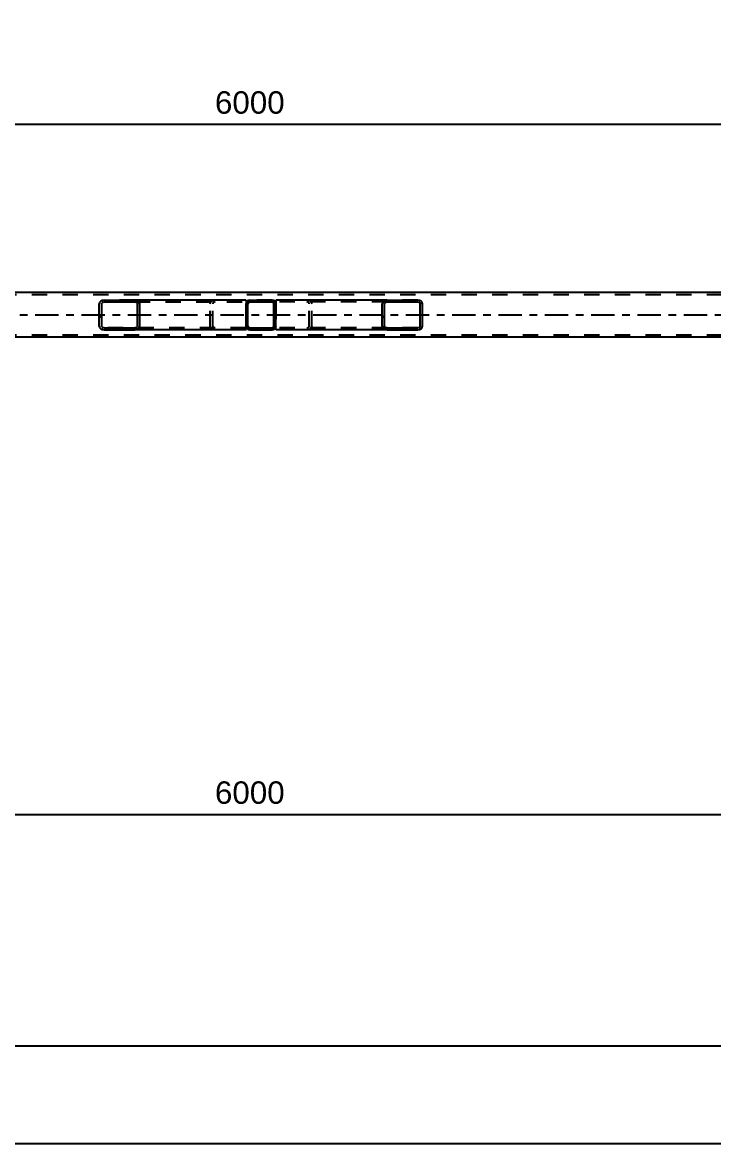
# Model space of a CAD drawing. Header units: millimetres. Extents: x -2250 to 594, y 0 to 1057.
# Drawn here: x -995.8 to -907.5, y 328.1 to 471.4 of the extents above; entities that cross this region are included whole.
import ezdxf

# ---------------------------------------------------------------- set-up
doc = ezdxf.new("R2010")
doc.units = ezdxf.units.MM
doc.linetypes.add('DXK_LINE_DOT2', pattern=[3.9198, 1.9599, -1.9599])
doc.linetypes.add('DXK_LINE_DOT3', pattern=[5.9187, 2.979, -0.9799, 0.9799, -0.9799])
doc.styles.add('Arial', font='ARIAL.TTF', dxfattribs={"height": 0.2})

# ---------------------------------------------------------------- blocks, each defined once
blk = doc.blocks.new('Part-761553754-4044 - 3871')
at = {"color": 2, "linetype": 'Continuous'}
for p, q in [((-479.09, 436.86), (-1148.03, 436.86)), ((-881, 431.14), (-1049.57, 431.14))]:
    blk.add_line(p, q, dxfattribs=at)
at = {"color": 7, "linetype": 'DXK_LINE_DOT2'}
for p, q in [((-479.09, 436.57), (-1148.03, 436.57)), ((-479.09, 431.43), (-1148.03, 431.43))]:
    blk.add_line(p, q, dxfattribs=at)
at = {"color": 7, "linetype": 'DXK_LINE_DOT3'}
blk.add_line((-1148.03, 434), (-479.09, 434), dxfattribs=at)
blk = doc.blocks.new('Part-761553754-4048 - 3871')
at = {"linetype": 'Continuous'}
h = blk.add_hatch(dxfattribs=at)
h.set_pattern_fill('', scale=0.7, style=0, pattern_type=0)
h.set_pattern_definition([(45, (-981.1442, 432.1498), (-1.57154, 1.57154), [])])
h.paths.add_polyline_path([(-981.38, 432.11), (-981.14, 432.15), (-980.94, 432.25), (-980.8, 432.4), (-980.76, 432.57), (-980.76, 435.43), (-980.8, 435.6), (-980.94, 435.75), (-981.14, 435.85), (-981.38, 435.89), (-985.31, 435.89), (-985.55, 435.85), (-985.75, 435.75), (-985.89, 435.6), (-985.94, 435.43), (-985.94, 432.57), (-985.89, 432.4), (-985.75, 432.25), (-985.55, 432.15), (-985.31, 432.11)])
h.paths.add_polyline_path([(-985.43, 432.36), (-985.53, 432.41), (-985.6, 432.48), (-985.62, 432.57), (-985.62, 435.43), (-985.6, 435.52), (-985.53, 435.59), (-985.43, 435.64), (-985.31, 435.66), (-981.38, 435.66), (-981.26, 435.64), (-981.16, 435.59), (-981.09, 435.52), (-981.07, 435.43), (-981.07, 432.57), (-981.09, 432.48), (-981.16, 432.41), (-981.26, 432.36), (-981.38, 432.34), (-985.31, 432.34)])
at = {"color": 2, "linetype": 'Continuous'}
for p, q in [((-985.31, 435.89), (-985.55, 435.85)), ((-985.43, 435.64), (-985.31, 435.66)), ((-985.31, 435.89), (-981.38, 435.89)), ((-985.31, 435.66), (-981.38, 435.66)), ((-967.21, 435.89), (-981.38, 435.89)), ((-981.14, 435.85), (-981.38, 435.89)), ((-981.38, 435.66), (-981.26, 435.64)), ((-967.21, 435.89), (-967.17, 435.88)), ((-967.17, 435.88), (-967.17, 435.85)), ((-967.17, 435.85), (-967.17, 435.75)), ((-967.17, 435.75), (-967.17, 435.43)), ((-985.89, 435.6), (-985.94, 435.43)), ((-985.94, 432.57), (-985.94, 435.43)), ((-985.62, 435.43), (-985.6, 435.52)), ((-985.62, 432.57), (-985.62, 435.43)), ((-981.09, 435.52), (-981.07, 435.43)), ((-981.07, 432.57), (-981.07, 435.43)), ((-980.76, 435.43), (-980.8, 435.6)), ((-980.76, 432.57), (-980.76, 435.43)), ((-985.94, 432.57), (-985.89, 432.4)), ((-985.6, 432.48), (-985.62, 432.57)), ((-985.55, 432.15), (-985.31, 432.11)), ((-985.31, 432.34), (-985.43, 432.36)), ((-985.31, 432.34), (-981.38, 432.34)), ((-985.31, 432.11), (-981.38, 432.11)), ((-981.26, 432.36), (-981.38, 432.34)), ((-981.38, 432.11), (-981.14, 432.15)), ((-967.21, 432.11), (-981.38, 432.11)), ((-981.07, 432.57), (-981.09, 432.48)), ((-980.8, 432.4), (-980.76, 432.57)), ((-967.21, 432.11), (-967.17, 432.12)), ((-967.17, 432.12), (-967.17, 432.57))]:
    blk.add_line(p, q, dxfattribs=at)
at = {"color": 7, "linetype": 'DXK_LINE_DOT2'}
for p, q in [((-981.38, 435.89), (-985.31, 435.89)), ((-985.31, 435.66), (-967.21, 435.66)), ((-971.38, 435.85), (-971.14, 435.89)), ((-971.14, 435.66), (-971.26, 435.64)), ((-967.21, 435.66), (-967.17, 435.65)), ((-967.17, 435.75), (-967.17, 435.65)), ((-971.77, 435.43), (-971.72, 435.6)), ((-971.77, 432.57), (-971.77, 435.43)), ((-971.43, 435.52), (-971.45, 435.43)), ((-971.45, 432.57), (-971.45, 435.43)), ((-967.17, 432.57), (-967.17, 435.6)), ((-967.21, 432.34), (-985.31, 432.34)), ((-981.38, 432.11), (-985.31, 432.11)), ((-971.72, 432.4), (-971.77, 432.57)), ((-971.45, 432.57), (-971.43, 432.48)), ((-971.14, 432.11), (-971.38, 432.15)), ((-971.26, 432.36), (-971.14, 432.34)), ((-967.21, 432.34), (-967.17, 432.35))]:
    blk.add_line(p, q, dxfattribs=at)
at = {"color": 2, "linetype": 'Continuous'}
for centre, radius, start, end in [((-985.41, 435.3), 0.573, 104.538, 147.5635), ((-981.29, 435.3), 0.573, 32.4365, 75.462), ((-985.36, 435.36), 0.287, 104.538, 147.5635), ((-981.34, 435.36), 0.287, 32.4365, 75.462), ((-985.41, 432.7), 0.573, 212.4365, 255.462), ((-985.36, 432.64), 0.287, 212.4365, 255.462), ((-981.34, 432.64), 0.287, 284.538, 327.5635), ((-981.29, 432.7), 0.573, 284.538, 327.5635)]:
    blk.add_arc(centre, radius, start, end, dxfattribs=at)
at = {"color": 7, "linetype": 'DXK_LINE_DOT2'}
for centre, radius, start, end in [((-971.24, 435.3), 0.573, 104.5381, 147.5635), ((-971.19, 435.36), 0.287, 104.5381, 147.5635), ((-971.24, 432.7), 0.573, 212.4365, 255.4619), ((-971.19, 432.64), 0.287, 212.4365, 255.4619)]:
    blk.add_arc(centre, radius, start, end, dxfattribs=at)
blk = doc.blocks.new('Part-761553754-4136 - 3871')
at = {"linetype": 'Continuous'}
h = blk.add_hatch(dxfattribs=at)
h.set_pattern_fill('', scale=0.7, style=0, pattern_type=0)
h.set_pattern_definition([(45, (-945.017, 432.1498), (-1.57154, 1.57154), [])])
h.paths.add_polyline_path([(-945.26, 432.11), (-945.02, 432.15), (-944.81, 432.25), (-944.68, 432.4), (-944.63, 432.57), (-944.63, 435.43), (-944.68, 435.6), (-944.81, 435.75), (-945.02, 435.85), (-945.26, 435.89), (-949.18, 435.89), (-949.42, 435.85), (-949.63, 435.75), (-949.76, 435.6), (-949.81, 435.43), (-949.81, 432.57), (-949.76, 432.4), (-949.63, 432.25), (-949.42, 432.15), (-949.18, 432.11)])
h.paths.add_polyline_path([(-949.3, 432.36), (-949.4, 432.41), (-949.47, 432.48), (-949.5, 432.57), (-949.5, 435.43), (-949.47, 435.52), (-949.4, 435.59), (-949.3, 435.64), (-949.18, 435.66), (-945.26, 435.66), (-945.14, 435.64), (-945.04, 435.59), (-944.97, 435.52), (-944.94, 435.43), (-944.94, 432.57), (-944.97, 432.48), (-945.04, 432.41), (-945.14, 432.36), (-945.26, 432.34), (-949.18, 432.34)])
at = {"color": 2, "linetype": 'Continuous'}
for p, q in [((-963.35, 435.89), (-963.4, 435.88)), ((-963.4, 435.88), (-963.4, 435.43)), ((-949.18, 435.89), (-963.35, 435.89)), ((-949.18, 435.89), (-949.42, 435.85)), ((-949.3, 435.64), (-949.18, 435.66)), ((-949.18, 435.89), (-945.26, 435.89)), ((-949.18, 435.66), (-945.26, 435.66)), ((-945.02, 435.85), (-945.26, 435.89)), ((-945.26, 435.66), (-945.14, 435.64)), ((-949.76, 435.6), (-949.81, 435.43)), ((-949.81, 432.57), (-949.81, 435.43)), ((-949.5, 435.43), (-949.47, 435.52)), ((-949.5, 432.57), (-949.5, 435.43)), ((-944.97, 435.52), (-944.94, 435.43)), ((-944.94, 432.57), (-944.94, 435.43)), ((-944.63, 435.43), (-944.68, 435.6)), ((-944.63, 432.57), (-944.63, 435.43)), ((-963.4, 432.25), (-963.4, 432.57)), ((-963.4, 432.15), (-963.4, 432.25)), ((-963.4, 432.12), (-963.4, 432.15)), ((-963.35, 432.11), (-963.4, 432.12)), ((-949.18, 432.11), (-963.35, 432.11)), ((-949.81, 432.57), (-949.76, 432.4)), ((-949.47, 432.48), (-949.5, 432.57)), ((-949.42, 432.15), (-949.18, 432.11)), ((-949.18, 432.34), (-949.3, 432.36)), ((-949.18, 432.34), (-945.26, 432.34)), ((-949.18, 432.11), (-945.26, 432.11)), ((-945.14, 432.36), (-945.26, 432.34)), ((-945.26, 432.11), (-945.02, 432.15)), ((-944.94, 432.57), (-944.97, 432.48)), ((-944.68, 432.4), (-944.63, 432.57))]:
    blk.add_line(p, q, dxfattribs=at)
at = {"color": 7, "linetype": 'DXK_LINE_DOT2'}
for p, q in [((-963.4, 435.65), (-963.35, 435.66)), ((-945.26, 435.66), (-963.35, 435.66)), ((-959.43, 435.89), (-959.19, 435.85)), ((-959.31, 435.64), (-959.43, 435.66)), ((-945.26, 435.89), (-949.18, 435.89)), ((-963.4, 435.43), (-963.4, 432.4)), ((-959.11, 435.43), (-959.14, 435.52)), ((-959.11, 432.57), (-959.11, 435.43)), ((-958.85, 435.6), (-958.8, 435.43)), ((-958.8, 432.57), (-958.8, 435.43)), ((-963.35, 432.34), (-963.4, 432.35)), ((-963.4, 432.25), (-963.4, 432.35)), ((-945.26, 432.34), (-963.35, 432.34)), ((-959.43, 432.34), (-959.31, 432.36)), ((-959.19, 432.15), (-959.43, 432.11)), ((-959.14, 432.48), (-959.11, 432.57)), ((-958.8, 432.57), (-958.85, 432.4)), ((-945.26, 432.11), (-949.18, 432.11))]:
    blk.add_line(p, q, dxfattribs=at)
for centre, radius, start, end in [((-959.33, 435.3), 0.573, 32.4365, 75.4619), ((-959.38, 435.36), 0.287, 32.4365, 75.4619), ((-959.38, 432.64), 0.287, 284.5381, 327.5635), ((-959.33, 432.7), 0.573, 284.5381, 327.5635)]:
    blk.add_arc(centre, radius, start, end, dxfattribs=at)
at = {"color": 2, "linetype": 'Continuous'}
for centre, radius, start, end in [((-949.28, 435.3), 0.573, 104.5381, 147.5635), ((-945.16, 435.3), 0.573, 32.4365, 75.4619), ((-949.23, 435.36), 0.287, 104.5381, 147.5635), ((-945.21, 435.36), 0.287, 32.4365, 75.4619), ((-949.28, 432.7), 0.573, 212.4365, 255.4619), ((-949.23, 432.64), 0.287, 212.4365, 255.4619), ((-945.21, 432.64), 0.287, 284.5381, 327.5635), ((-945.16, 432.7), 0.573, 284.5381, 327.5635)]:
    blk.add_arc(centre, radius, start, end, dxfattribs=at)
blk = doc.blocks.new('Part-761553754-4148 - 3871')
at = {"linetype": 'Continuous'}
h = blk.add_hatch(dxfattribs=at)
h.set_pattern_fill('', scale=0.7, style=0, pattern_type=0)
h.set_pattern_definition([(45, (-963.68, 432.1498), (-1.5715, 1.5715), [])])
h.paths.add_polyline_path([(-963.85, 432.11), (-963.68, 432.15), (-963.53, 432.25), (-963.43, 432.4), (-963.4, 432.57), (-963.4, 435.43), (-963.43, 435.6), (-963.53, 435.75), (-963.68, 435.85), (-963.85, 435.89), (-966.71, 435.89), (-966.89, 435.85), (-967.04, 435.75), (-967.13, 435.6), (-967.17, 435.43), (-967.17, 432.57), (-967.13, 432.4), (-967.04, 432.25), (-966.89, 432.15), (-966.71, 432.11)])
h.paths.add_polyline_path([(-966.8, 432.36), (-966.87, 432.41), (-966.92, 432.48), (-966.94, 432.57), (-966.94, 435.43), (-966.92, 435.52), (-966.87, 435.59), (-966.8, 435.64), (-966.71, 435.66), (-963.85, 435.66), (-963.77, 435.64), (-963.69, 435.59), (-963.64, 435.52), (-963.63, 435.43), (-963.63, 432.57), (-963.64, 432.48), (-963.69, 432.41), (-963.77, 432.36), (-963.85, 432.34), (-966.71, 432.34)])
at = {"color": 7, "linetype": 'DXK_LINE_DOT2'}
for p, q in [((-966.89, 435.85), (-966.71, 435.89)), ((-966.71, 435.66), (-966.8, 435.64)), ((-963.85, 435.89), (-966.71, 435.89)), ((-966.71, 435.66), (-963.85, 435.66)), ((-963.85, 435.89), (-963.85, 435.89)), ((-963.85, 435.89), (-963.68, 435.85)), ((-963.77, 435.64), (-963.85, 435.66)), ((-967.17, 435.43), (-967.13, 435.6)), ((-967.17, 432.57), (-967.17, 435.43)), ((-966.92, 435.52), (-966.94, 435.43)), ((-966.94, 432.57), (-966.94, 435.43)), ((-963.63, 435.43), (-963.64, 435.52)), ((-963.63, 432.57), (-963.63, 435.43)), ((-963.43, 435.6), (-963.4, 435.43)), ((-963.4, 432.57), (-963.4, 435.43)), ((-967.13, 432.4), (-967.17, 432.57)), ((-966.94, 432.57), (-966.92, 432.48)), ((-966.71, 432.11), (-966.89, 432.15)), ((-966.8, 432.36), (-966.71, 432.34)), ((-966.71, 432.34), (-963.85, 432.34)), ((-966.71, 432.11), (-963.85, 432.11)), ((-963.85, 432.34), (-963.77, 432.36)), ((-963.68, 432.15), (-963.85, 432.11)), ((-963.64, 432.48), (-963.63, 432.57)), ((-963.4, 432.57), (-963.43, 432.4))]:
    blk.add_line(p, q, dxfattribs=at)
at = {"color": 2, "linetype": 'Continuous'}
for p, q in [((-966.71, 435.89), (-966.89, 435.85)), ((-966.8, 435.64), (-966.71, 435.66)), ((-966.71, 435.89), (-966.71, 435.89)), ((-966.71, 435.89), (-963.85, 435.89)), ((-966.71, 435.66), (-966.71, 435.66)), ((-966.71, 435.66), (-963.85, 435.66)), ((-963.85, 435.89), (-963.85, 435.89)), ((-963.68, 435.85), (-963.85, 435.89)), ((-963.85, 435.66), (-963.85, 435.66)), ((-963.85, 435.66), (-963.77, 435.64)), ((-967.13, 435.6), (-967.17, 435.43)), ((-967.17, 435.43), (-967.17, 435.43)), ((-967.17, 432.57), (-967.17, 435.43)), ((-966.94, 435.43), (-966.92, 435.52)), ((-966.94, 435.43), (-966.94, 435.43)), ((-966.94, 432.57), (-966.94, 435.43)), ((-963.64, 435.52), (-963.63, 435.43)), ((-963.63, 435.43), (-963.63, 435.43)), ((-963.63, 432.57), (-963.63, 435.43)), ((-963.4, 435.43), (-963.43, 435.6)), ((-963.4, 435.43), (-963.4, 435.43)), ((-963.4, 432.57), (-963.4, 435.43)), ((-967.17, 432.57), (-967.17, 432.57)), ((-967.17, 432.57), (-967.13, 432.4)), ((-966.94, 432.57), (-966.94, 432.57)), ((-966.92, 432.48), (-966.94, 432.57)), ((-966.89, 432.15), (-966.71, 432.11)), ((-966.71, 432.34), (-966.8, 432.36)), ((-966.71, 432.34), (-966.71, 432.34)), ((-966.71, 432.34), (-963.85, 432.34)), ((-966.71, 432.11), (-966.71, 432.11)), ((-966.71, 432.11), (-963.85, 432.11)), ((-963.77, 432.36), (-963.85, 432.34)), ((-963.85, 432.34), (-963.85, 432.34)), ((-963.85, 432.11), (-963.68, 432.15)), ((-963.85, 432.11), (-963.85, 432.11)), ((-963.63, 432.57), (-963.64, 432.48)), ((-963.63, 432.57), (-963.63, 432.57)), ((-963.43, 432.4), (-963.4, 432.57)), ((-963.4, 432.57), (-963.4, 432.57))]:
    blk.add_line(p, q, dxfattribs=at)
at = {"color": 7, "linetype": 'DXK_LINE_DOT2'}
for centre, radius, start, end in [((-966.71, 435.43), 0.457, 112.5, 157.5), ((-963.85, 435.43), 0.457, 22.5, 67.5), ((-966.71, 435.43), 0.229, 112.5, 157.5), ((-963.85, 435.43), 0.229, 22.5, 67.5), ((-966.71, 432.57), 0.457, 202.5, 247.5), ((-966.71, 432.57), 0.229, 202.5, 247.5), ((-963.85, 432.57), 0.229, 292.5, 337.5), ((-963.85, 432.57), 0.457, 292.5, 337.5)]:
    blk.add_arc(centre, radius, start, end, dxfattribs=at)
at = {"color": 2, "linetype": 'Continuous'}
for centre, radius, start, end in [((-966.71, 435.43), 0.457, 112.5, 157.5), ((-963.85, 435.43), 0.457, 22.5, 67.5), ((-966.71, 435.43), 0.229, 112.5, 157.5), ((-963.85, 435.43), 0.229, 22.5, 67.5), ((-966.71, 432.57), 0.457, 202.5, 247.5), ((-966.71, 432.57), 0.229, 202.5, 247.5), ((-963.85, 432.57), 0.229, 292.5, 337.5), ((-963.85, 432.57), 0.457, 292.5, 337.5)]:
    blk.add_arc(centre, radius, start, end, dxfattribs=at)
blk = doc.blocks.new('StraightDimension-761553754-4172 - 3871')
at = {"color": 7, "linetype": 'Continuous'}
blk.add_line((-1161.7, 328.08), (-465.41, 328.08), dxfattribs=at)
blk = doc.blocks.new('StraightDimension-761553754-4190 - 3871')
at = {"color": 7, "linetype": 'Continuous'}
blk.add_line((-1160.98, 340.56), (-466.13, 340.56), dxfattribs=at)
blk = doc.blocks.new('StraightDimension-761553754-4244 - 3871')
at = {"color": 7, "linetype": 'Continuous'}
for p, q in [((-1052.43, 430.14), (-1052.43, 359.96)), ((-881, 430.14), (-881, 357.74)), ((-1050.93, 370.76), (-1053.93, 369.56)), ((-1052.43, 370.16), (-881, 370.16)), ((-882.5, 369.56), (-879.5, 370.76))]:
    blk.add_line(p, q, dxfattribs=at)
at = {"color": 0}
blk.add_wipeout([(-961.67, 370.91), (-961.67, 375.11), (-971.76, 375.11), (-971.76, 370.91)], dxfattribs=at)
at = {"color": 3, "style": 'Arial'}
blk.add_text('6000', height=2.865, dxfattribs=at).set_placement((-971.16, 371.51))
at = {"color": 0, "linetype": 'Continuous'}
blk.add_wipeout([(-881.6, 369.46), (-885.8, 369.46), (-885.8, 357.14), (-881.6, 357.14)], dxfattribs=at)
at = {"color": 3, "linetype": 'Continuous', "style": 'Arial'}
blk.add_text('11166', height=2.865, rotation=90.0002, dxfattribs=at).set_placement((-882.2, 357.74))
blk = doc.blocks.new('StraightDimension-761553754-4305 - 3871')
at = {"color": 7, "linetype": 'Continuous'}
for p, q in [((-881, 437.86), (-881, 470.79)), ((-1052.43, 437.86), (-1052.43, 468.56)), ((-1050.93, 458.97), (-1053.93, 457.77)), ((-882.5, 457.77), (-879.5, 458.97)), ((-1052.43, 458.37), (-881, 458.37))]:
    blk.add_line(p, q, dxfattribs=at)
at = {"color": 0}
blk.add_wipeout([(-961.67, 459.12), (-961.67, 463.32), (-971.76, 463.32), (-971.76, 459.12)], dxfattribs=at)
at = {"color": 3, "style": 'Arial'}
blk.add_text('6000', height=2.865, dxfattribs=at).set_placement((-971.16, 459.72))
at = {"color": 0, "linetype": 'Continuous'}
blk.add_wipeout([(-881.6, 471.39), (-885.8, 471.39), (-885.8, 459.07), (-881.6, 459.07)], dxfattribs=at)
at = {"color": 3, "linetype": 'Continuous', "style": 'Arial'}
blk.add_text('11166', height=2.865, rotation=90.0002, dxfattribs=at).set_placement((-882.2, 459.67))

msp = doc.modelspace()

# ---------------------------------------------------------------- block references
for name in ['StraightDimension-761553754-4305 - 3871', 'Part-761553754-4044 - 3871', 'Part-761553754-4048 - 3871', 'Part-761553754-4148 - 3871', 'Part-761553754-4136 - 3871', 'StraightDimension-761553754-4172 - 3871']:
    msp.add_blockref(name, (0, 0))

# ---------------------------------------------------------------- next in the draw order: block references
msp.add_blockref('StraightDimension-761553754-4190 - 3871', (0, 0))

# ---------------------------------------------------------------- next in the draw order: block references
msp.add_blockref('StraightDimension-761553754-4244 - 3871', (0, 0))

doc.saveas('drawing.dxf')
